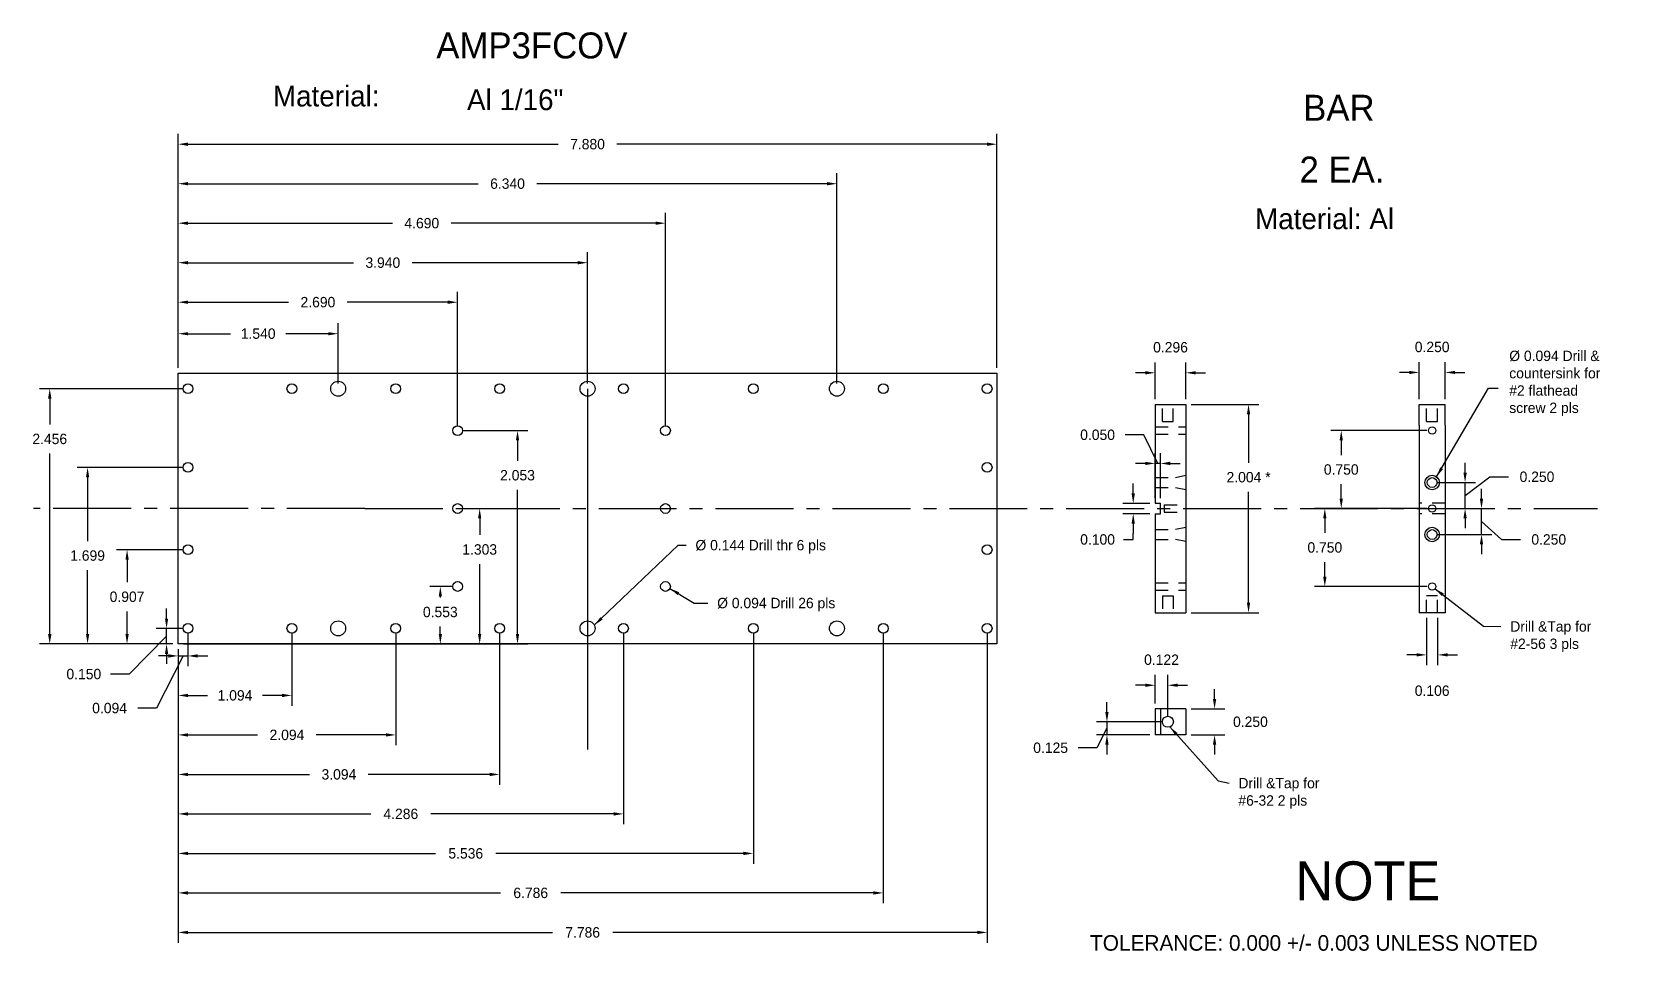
# Model space of a CAD drawing. Extents: x 1.1 to 16.5, y 0.7 to 9.6.
import ezdxf

# ---------------------------------------------------------------- set-up
doc = ezdxf.new("R2010")
doc.units = 0
doc.header["$MEASUREMENT"] = 0
doc.linetypes.add('CENTER2', pattern=[1.125, 0.75, -0.125, 0.125, -0.125])
doc.linetypes.add('HIDDEN2', pattern=[0.1875, 0.125, -0.0625])
doc.layers.get('0').update_dxf_attribs({"linetype": 'CONTINUOUS'})
doc.layers.get('DEFPOINTS').update_dxf_attribs({"linetype": 'CONTINUOUS'})
for name, color, linetype in [('BAR', 7, 'CONTINUOUS'), ('CEN', 5, 'CENTER2'), ('dima', 7, 'CONTINUOUS'), ('HID', 1, 'HIDDEN2')]:
    doc.layers.add(name, color=color, linetype=linetype)
doc.dimstyles.get("Standard").update_dxf_attribs({"dimtxt": 0.18, "dimasz": 0.18, "dimexe": 0.18, "dimexo": 0.0625, "dimgap": 0.09, "dimtad": 0, "dimtih": 1, "dimtoh": 1, "dimdec": 4, "dimzin": 0, "dimdsep": 46, "dimtxsty": 'Standard', "dimcen": 0.09, "dimadec": 0, "dimazin": 0, "dimtfac": 1, "dimtdec": 4, "dimtofl": 0, "dimtmove": 0, "dimatfit": 3, "dimfxl": 0, "dimtolj": 1, "dimtzin": 0, "dimarcsym": 0})

# ---------------------------------------------------------------- blocks, each defined once
blk = doc.blocks.new('*D7')
at = {"layer": 'DEFPOINTS', "color": 0, "linetype": 'Continuous'}
for p in [(14.578, 5.234), (14.895, 5.234), (14.578, 4.984)]:
    blk.add_point(p, dxfattribs=at)
at = {"layer": 'dima', "color": 0, "linetype": 'Continuous', "lineweight": -2}
for p, q in [((14.895, 5.329), (14.895, 5.424)), ((14.895, 5.109), (15.134, 5.289)), ((15.134, 5.289), (15.314, 5.289)), ((14.628, 5.234), (14.995, 5.234)), ((14.895, 4.984), (14.895, 5.234)), ((14.628, 4.984), (14.995, 4.984)), ((14.895, 4.889), (14.895, 4.794))]:
    blk.add_line(p, q, dxfattribs=at)
at = {"layer": 'dima', "color": 0, "linetype": 'Continuous'}
for points in [[(14.879, 5.329), (14.911, 5.329), (14.895, 5.234)], [(14.879, 4.889), (14.911, 4.889), (14.895, 4.984)]]:
    blk.add_solid(points, dxfattribs=at)
at = {"layer": 'dima', "color": 0, "linetype": 'Continuous', "insert": (15.587, 5.289), "char_height": 0.1, "attachment_point": 5}
blk.add_mtext('\\A1;0.250', dxfattribs=at)
blk = doc.blocks.new('*D8')
at = {"layer": 'DEFPOINTS', "color": 0, "linetype": 'Continuous'}
for p in [(14.578, 4.984), (15.053, 4.984), (14.578, 4.734)]:
    blk.add_point(p, dxfattribs=at)
at = {"layer": 'dima', "color": 0, "linetype": 'Continuous', "lineweight": -2}
for p, q in [((15.053, 5.079), (15.053, 5.174)), ((14.628, 4.984), (15.153, 4.984)), ((15.053, 4.734), (15.053, 4.984)), ((15.053, 4.859), (15.247, 4.686)), ((14.628, 4.734), (15.153, 4.734)), ((15.053, 4.639), (15.053, 4.544)), ((15.247, 4.686), (15.427, 4.686))]:
    blk.add_line(p, q, dxfattribs=at)
at = {"layer": 'dima', "color": 0, "linetype": 'Continuous'}
for points in [[(15.037, 5.079), (15.069, 5.079), (15.053, 4.984)], [(15.037, 4.639), (15.069, 4.639), (15.053, 4.734)]]:
    blk.add_solid(points, dxfattribs=at)
at = {"layer": 'dima', "color": 0, "linetype": 'Continuous', "insert": (15.7, 4.686), "char_height": 0.1, "attachment_point": 5}
blk.add_mtext('\\A1;0.250', dxfattribs=at)
blk = doc.blocks.new('*D5')
at = {"layer": 'DEFPOINTS', "color": 0, "linetype": 'Continuous'}
for p in [(13.703, 5.734), (14.578, 5.734), (14.578, 4.984)]:
    blk.add_point(p, dxfattribs=at)
at = {"layer": 'dima', "color": 0, "linetype": 'Continuous', "lineweight": -2}
for p, q in [((14.528, 5.734), (13.603, 5.734)), ((13.703, 5.639), (13.703, 5.499)), ((13.703, 5.079), (13.703, 5.219)), ((14.528, 4.984), (13.603, 4.984))]:
    blk.add_line(p, q, dxfattribs=at)
at = {"layer": 'dima', "color": 0, "linetype": 'Continuous'}
for points in [[(13.687, 5.639), (13.719, 5.639), (13.703, 5.734)], [(13.687, 5.079), (13.719, 5.079), (13.703, 4.984)]]:
    blk.add_solid(points, dxfattribs=at)
at = {"layer": 'dima', "color": 0, "linetype": 'Continuous', "insert": (13.703, 5.359), "char_height": 0.1, "attachment_point": 5}
blk.add_mtext('\\A1;0.750', dxfattribs=at)
blk = doc.blocks.new('*D4')
at = {"layer": 'DEFPOINTS', "color": 0, "linetype": 'Continuous'}
for p in [(13.545, 4.984), (14.578, 4.984), (14.578, 4.234)]:
    blk.add_point(p, dxfattribs=at)
at = {"layer": 'dima', "color": 0, "linetype": 'Continuous', "lineweight": -2}
for p, q in [((14.528, 4.984), (13.445, 4.984)), ((13.545, 4.889), (13.545, 4.749)), ((13.545, 4.329), (13.545, 4.469)), ((14.528, 4.234), (13.445, 4.234))]:
    blk.add_line(p, q, dxfattribs=at)
at = {"layer": 'dima', "color": 0, "linetype": 'Continuous'}
for points in [[(13.529, 4.889), (13.561, 4.889), (13.545, 4.984)], [(13.529, 4.329), (13.561, 4.329), (13.545, 4.234)]]:
    blk.add_solid(points, dxfattribs=at)
at = {"layer": 'dima', "color": 0, "linetype": 'Continuous', "insert": (13.545, 4.609), "char_height": 0.1, "attachment_point": 5}
blk.add_mtext('\\A1;0.750', dxfattribs=at)
blk = doc.blocks.new('*D3')
at = {"layer": 'DEFPOINTS', "color": 0, "linetype": 'Continuous'}
for p in [(14.525, 3.982), (14.631, 3.982), (14.631, 3.576)]:
    blk.add_point(p, dxfattribs=at)
at = {"layer": 'dima', "color": 0, "linetype": 'Continuous', "lineweight": -2}
for p, q in [((14.525, 3.932), (14.525, 3.476)), ((14.631, 3.932), (14.631, 3.476)), ((14.43, 3.576), (14.335, 3.576)), ((14.726, 3.576), (14.821, 3.576))]:
    blk.add_line(p, q, dxfattribs=at)
at = {"layer": 'dima', "color": 0, "linetype": 'Continuous'}
for points in [[(14.43, 3.592), (14.43, 3.561), (14.525, 3.576)], [(14.726, 3.592), (14.726, 3.561), (14.631, 3.576)]]:
    blk.add_solid(points, dxfattribs=at)
at = {"layer": 'dima', "color": 0, "linetype": 'Continuous', "insert": (14.578, 3.231), "char_height": 0.1, "attachment_point": 5}
blk.add_mtext('\\A1;0.106', dxfattribs=at)
blk = doc.blocks.new('*D6')
at = {"layer": 'DEFPOINTS', "color": 0, "linetype": 'Continuous'}
for p in [(14.703, 6.293), (14.453, 5.986), (14.703, 5.986)]:
    blk.add_point(p, dxfattribs=at)
at = {"layer": 'dima', "color": 0, "linetype": 'Continuous', "lineweight": -2}
for p, q in [((14.453, 6.036), (14.453, 6.393)), ((14.703, 6.036), (14.703, 6.393)), ((14.358, 6.293), (14.263, 6.293)), ((14.798, 6.293), (14.893, 6.293))]:
    blk.add_line(p, q, dxfattribs=at)
at = {"layer": 'dima', "color": 0, "linetype": 'Continuous'}
for points in [[(14.358, 6.309), (14.358, 6.278), (14.453, 6.293)], [(14.798, 6.309), (14.798, 6.278), (14.703, 6.293)]]:
    blk.add_solid(points, dxfattribs=at)
at = {"layer": 'dima', "color": 0, "linetype": 'Continuous', "insert": (14.578, 6.538), "char_height": 0.1, "attachment_point": 5}
blk.add_mtext('\\A1;0.250', dxfattribs=at)
blk = doc.blocks.new('*D11')
at = {"layer": 'DEFPOINTS', "color": 0, "linetype": 'Continuous'}
for p in [(11.912, 5.034), (11.701, 4.934), (11.912, 4.934)]:
    blk.add_point(p, dxfattribs=at)
at = {"layer": 'dima', "color": 0, "linetype": 'Continuous', "lineweight": -2}
for p, q in [((11.701, 5.129), (11.701, 5.224)), ((11.862, 5.034), (11.601, 5.034)), ((11.862, 4.934), (11.601, 4.934)), ((11.701, 4.839), (11.701, 4.744)), ((11.606, 4.686), (11.701, 4.686)), ((11.701, 4.686), (11.701, 4.744))]:
    blk.add_line(p, q, dxfattribs=at)
at = {"layer": 'dima', "color": 0, "linetype": 'Continuous'}
for points in [[(11.685, 5.129), (11.717, 5.129), (11.701, 5.034)], [(11.685, 4.839), (11.717, 4.839), (11.701, 4.934)]]:
    blk.add_solid(points, dxfattribs=at)
at = {"layer": 'dima', "color": 0, "linetype": 'Continuous', "insert": (11.358, 4.686), "char_height": 0.1, "attachment_point": 5}
blk.add_mtext('\\A1;0.100', dxfattribs=at)
blk = doc.blocks.new('*D10')
at = {"layer": 'DEFPOINTS', "color": 0, "linetype": 'Continuous'}
for p in [(12.208, 5.986), (12.811, 5.986), (12.208, 3.982)]:
    blk.add_point(p, dxfattribs=at)
at = {"layer": 'dima', "color": 0, "linetype": 'Continuous', "lineweight": -2}
for p, q in [((12.258, 5.986), (12.911, 5.986)), ((12.811, 5.891), (12.811, 5.425)), ((12.811, 4.077), (12.811, 5.145)), ((12.258, 3.982), (12.911, 3.982))]:
    blk.add_line(p, q, dxfattribs=at)
at = {"layer": 'dima', "color": 0, "linetype": 'Continuous'}
for points in [[(12.795, 5.891), (12.826, 5.891), (12.811, 5.986)], [(12.795, 4.077), (12.826, 4.077), (12.811, 3.982)]]:
    blk.add_solid(points, dxfattribs=at)
at = {"layer": 'dima', "color": 0, "linetype": 'Continuous', "insert": (12.811, 5.285), "char_height": 0.1, "attachment_point": 5}
blk.add_mtext('\\A1;2.004 *', dxfattribs=at)
blk = doc.blocks.new('*D9')
at = {"layer": 'DEFPOINTS', "color": 0, "linetype": 'Continuous'}
for p in [(12.208, 6.29), (11.912, 5.986), (12.208, 5.986)]:
    blk.add_point(p, dxfattribs=at)
at = {"layer": 'dima', "color": 0, "linetype": 'Continuous', "lineweight": -2}
for p, q in [((11.912, 6.036), (11.912, 6.39)), ((12.208, 6.036), (12.208, 6.39)), ((11.817, 6.29), (11.722, 6.29)), ((12.303, 6.29), (12.398, 6.29))]:
    blk.add_line(p, q, dxfattribs=at)
at = {"layer": 'dima', "color": 0, "linetype": 'Continuous'}
for points in [[(11.817, 6.306), (11.817, 6.274), (11.912, 6.29)], [(12.303, 6.306), (12.303, 6.274), (12.208, 6.29)]]:
    blk.add_solid(points, dxfattribs=at)
at = {"layer": 'dima', "color": 0, "linetype": 'Continuous', "insert": (12.06, 6.535), "char_height": 0.1, "attachment_point": 5}
blk.add_mtext('\\A1;0.296', dxfattribs=at)
blk = doc.blocks.new('*D14')
at = {"layer": 'DEFPOINTS', "color": 0, "linetype": 'Continuous'}
for p in [(12.034, 3.284), (11.912, 3.057), (12.034, 2.932)]:
    blk.add_point(p, dxfattribs=at)
at = {"layer": 'dima', "color": 0, "linetype": 'Continuous', "lineweight": -2}
for p, q in [((11.817, 3.284), (11.722, 3.284)), ((11.912, 3.107), (11.912, 3.384)), ((12.034, 2.982), (12.034, 3.384)), ((12.129, 3.284), (12.224, 3.284))]:
    blk.add_line(p, q, dxfattribs=at)
at = {"layer": 'dima', "color": 0, "linetype": 'Continuous'}
for points in [[(11.817, 3.3), (11.817, 3.268), (11.912, 3.284)], [(12.129, 3.3), (12.129, 3.268), (12.034, 3.284)]]:
    blk.add_solid(points, dxfattribs=at)
at = {"layer": 'dima', "color": 0, "linetype": 'Continuous', "insert": (11.973, 3.529), "char_height": 0.1, "attachment_point": 5}
blk.add_mtext('\\A1;0.122', dxfattribs=at)
blk = doc.blocks.new('*D15')
at = {"layer": 'DEFPOINTS', "color": 0, "linetype": 'Continuous'}
for p in [(12.034, 2.932), (11.448, 2.807), (11.912, 2.807)]:
    blk.add_point(p, dxfattribs=at)
at = {"layer": 'dima', "color": 0, "linetype": 'Continuous', "lineweight": -2}
for p, q in [((11.448, 3.027), (11.448, 3.122)), ((11.984, 2.932), (11.348, 2.932)), ((11.448, 2.932), (11.448, 2.807)), ((11.862, 2.807), (11.348, 2.807)), ((11.448, 2.87), (11.351, 2.682)), ((11.351, 2.682), (11.171, 2.682)), ((11.448, 2.712), (11.448, 2.617))]:
    blk.add_line(p, q, dxfattribs=at)
at = {"layer": 'dima', "color": 0, "linetype": 'Continuous'}
for points in [[(11.432, 3.027), (11.464, 3.027), (11.448, 2.932)], [(11.432, 2.712), (11.464, 2.712), (11.448, 2.807)]]:
    blk.add_solid(points, dxfattribs=at)
at = {"layer": 'dima', "color": 0, "linetype": 'Continuous', "insert": (10.906, 2.682), "char_height": 0.1, "attachment_point": 5}
blk.add_mtext('\\A1;0.125', dxfattribs=at)
blk = doc.blocks.new('*D12')
at = {"layer": 'DEFPOINTS', "color": 0, "linetype": 'Continuous'}
for p in [(11.912, 5.418), (11.912, 5.034), (11.962, 5.034)]:
    blk.add_point(p, dxfattribs=at)
at = {"layer": 'dima', "color": 0, "linetype": 'Continuous', "lineweight": -2}
for p, q in [((11.803, 5.693), (11.623, 5.693)), ((11.937, 5.418), (11.803, 5.693)), ((11.817, 5.418), (11.722, 5.418)), ((11.912, 5.084), (11.912, 5.518)), ((11.962, 5.418), (11.912, 5.418)), ((11.962, 5.084), (11.962, 5.518)), ((12.057, 5.418), (12.152, 5.418))]:
    blk.add_line(p, q, dxfattribs=at)
at = {"layer": 'dima', "color": 0, "linetype": 'Continuous'}
for points in [[(11.817, 5.434), (11.817, 5.402), (11.912, 5.418)], [(12.057, 5.434), (12.057, 5.402), (11.962, 5.418)]]:
    blk.add_solid(points, dxfattribs=at)
at = {"layer": 'dima', "color": 0, "linetype": 'Continuous', "insert": (11.358, 5.693), "char_height": 0.1, "attachment_point": 5}
blk.add_mtext('\\A1;0.050', dxfattribs=at)
blk = doc.blocks.new('*D16')
at = {"layer": 'DEFPOINTS', "color": 0, "linetype": 'Continuous'}
for p in [(2.603, 3.831), (2.509, 3.681), (2.603, 3.566)]:
    blk.add_point(p, dxfattribs=at)
at = {"layer": 'dima', "color": 0, "linetype": 'Continuous', "lineweight": -2}
for p, q in [((2.603, 3.781), (2.603, 3.466)), ((2.556, 3.566), (2.302, 3.064)), ((2.414, 3.566), (2.319, 3.566)), ((2.509, 3.631), (2.509, 3.466)), ((2.509, 3.566), (2.603, 3.566)), ((2.698, 3.566), (2.793, 3.566)), ((2.302, 3.064), (2.122, 3.064))]:
    blk.add_line(p, q, dxfattribs=at)
at = {"layer": 'dima', "color": 0, "linetype": 'Continuous'}
for points in [[(2.414, 3.582), (2.414, 3.55), (2.509, 3.566)], [(2.698, 3.582), (2.698, 3.55), (2.603, 3.566)]]:
    blk.add_solid(points, dxfattribs=at)
at = {"layer": 'dima', "color": 0, "linetype": 'Continuous', "insert": (1.849, 3.064), "char_height": 0.1, "attachment_point": 5}
blk.add_mtext('\\A1;0.094', dxfattribs=at)
blk = doc.blocks.new('*D17')
at = {"layer": 'DEFPOINTS', "color": 0, "linetype": 'Continuous'}
for p in [(3.603, 3.831), (2.509, 3.681), (3.603, 3.186)]:
    blk.add_point(p, dxfattribs=at)
at = {"layer": 'dima', "color": 0, "linetype": 'Continuous', "lineweight": -2}
for p, q in [((3.603, 3.781), (3.603, 3.086)), ((2.509, 3.631), (2.509, 3.086)), ((2.604, 3.186), (2.791, 3.186)), ((3.508, 3.186), (3.321, 3.186))]:
    blk.add_line(p, q, dxfattribs=at)
at = {"layer": 'dima', "color": 0, "linetype": 'Continuous'}
for points in [[(2.604, 3.202), (2.604, 3.17), (2.509, 3.186)], [(3.508, 3.202), (3.508, 3.17), (3.603, 3.186)]]:
    blk.add_solid(points, dxfattribs=at)
at = {"layer": 'dima', "color": 0, "linetype": 'Continuous', "insert": (3.056, 3.186), "char_height": 0.1, "attachment_point": 5}
blk.add_mtext('\\A1;1.094', dxfattribs=at)
blk = doc.blocks.new('*D18')
at = {"layer": 'DEFPOINTS', "color": 0, "linetype": 'Continuous'}
for p in [(4.603, 3.831), (2.509, 3.681), (4.603, 2.806)]:
    blk.add_point(p, dxfattribs=at)
at = {"layer": 'dima', "color": 0, "linetype": 'Continuous', "lineweight": -2}
for p, q in [((4.603, 3.781), (4.603, 2.706)), ((2.509, 3.631), (2.509, 2.706)), ((2.604, 2.806), (3.274, 2.806)), ((4.508, 2.806), (3.838, 2.806))]:
    blk.add_line(p, q, dxfattribs=at)
at = {"layer": 'dima', "color": 0, "linetype": 'Continuous'}
for points in [[(2.604, 2.822), (2.604, 2.79), (2.509, 2.806)], [(4.508, 2.822), (4.508, 2.79), (4.603, 2.806)]]:
    blk.add_solid(points, dxfattribs=at)
at = {"layer": 'dima', "color": 0, "linetype": 'Continuous', "insert": (3.556, 2.806), "char_height": 0.1, "attachment_point": 5}
blk.add_mtext('\\A1;2.094', dxfattribs=at)
blk = doc.blocks.new('*D19')
at = {"layer": 'DEFPOINTS', "color": 0, "linetype": 'Continuous'}
for p in [(5.603, 3.831), (2.509, 3.681), (5.603, 2.426)]:
    blk.add_point(p, dxfattribs=at)
at = {"layer": 'dima', "color": 0, "linetype": 'Continuous', "lineweight": -2}
for p, q in [((5.603, 3.781), (5.603, 2.326)), ((2.509, 3.631), (2.509, 2.326)), ((2.604, 2.426), (3.774, 2.426)), ((5.508, 2.426), (4.338, 2.426))]:
    blk.add_line(p, q, dxfattribs=at)
at = {"layer": 'dima', "color": 0, "linetype": 'Continuous'}
for points in [[(2.604, 2.442), (2.604, 2.41), (2.509, 2.426)], [(5.508, 2.442), (5.508, 2.41), (5.603, 2.426)]]:
    blk.add_solid(points, dxfattribs=at)
at = {"layer": 'dima', "color": 0, "linetype": 'Continuous', "insert": (4.056, 2.426), "char_height": 0.1, "attachment_point": 5}
blk.add_mtext('\\A1;3.094', dxfattribs=at)
blk = doc.blocks.new('*D20')
at = {"layer": 'DEFPOINTS', "color": 0, "linetype": 'Continuous'}
for p in [(6.795, 3.831), (2.509, 3.681), (6.795, 2.046)]:
    blk.add_point(p, dxfattribs=at)
at = {"layer": 'dima', "color": 0, "linetype": 'Continuous', "lineweight": -2}
for p, q in [((6.795, 3.781), (6.795, 1.946)), ((2.509, 3.631), (2.509, 1.946)), ((2.604, 2.046), (4.362, 2.046)), ((6.7, 2.046), (4.942, 2.046))]:
    blk.add_line(p, q, dxfattribs=at)
at = {"layer": 'dima', "color": 0, "linetype": 'Continuous'}
for points in [[(2.604, 2.062), (2.604, 2.03), (2.509, 2.046)], [(6.7, 2.062), (6.7, 2.03), (6.795, 2.046)]]:
    blk.add_solid(points, dxfattribs=at)
at = {"layer": 'dima', "color": 0, "linetype": 'Continuous', "insert": (4.652, 2.046), "char_height": 0.1, "attachment_point": 5}
blk.add_mtext('\\A1;4.286', dxfattribs=at)
blk = doc.blocks.new('*D21')
at = {"layer": 'DEFPOINTS', "color": 0, "linetype": 'Continuous'}
for p in [(8.045, 3.831), (2.509, 3.681), (8.045, 1.666)]:
    blk.add_point(p, dxfattribs=at)
at = {"layer": 'dima', "color": 0, "linetype": 'Continuous', "lineweight": -2}
for p, q in [((8.045, 3.781), (8.045, 1.566)), ((2.509, 3.631), (2.509, 1.566)), ((2.604, 1.666), (4.987, 1.666)), ((7.95, 1.666), (5.567, 1.666))]:
    blk.add_line(p, q, dxfattribs=at)
at = {"layer": 'dima', "color": 0, "linetype": 'Continuous'}
for points in [[(2.604, 1.682), (2.604, 1.65), (2.509, 1.666)], [(7.95, 1.682), (7.95, 1.65), (8.045, 1.666)]]:
    blk.add_solid(points, dxfattribs=at)
at = {"layer": 'dima', "color": 0, "linetype": 'Continuous', "insert": (5.277, 1.666), "char_height": 0.1, "attachment_point": 5}
blk.add_mtext('\\A1;5.536', dxfattribs=at)
blk = doc.blocks.new('*D22')
at = {"layer": 'DEFPOINTS', "color": 0, "linetype": 'Continuous'}
for p in [(9.295, 3.831), (2.509, 3.681), (9.295, 1.286)]:
    blk.add_point(p, dxfattribs=at)
at = {"layer": 'dima', "color": 0, "linetype": 'Continuous', "lineweight": -2}
for p, q in [((9.295, 3.781), (9.295, 1.186)), ((2.509, 3.631), (2.509, 1.186)), ((2.604, 1.286), (5.612, 1.286)), ((9.2, 1.286), (6.192, 1.286))]:
    blk.add_line(p, q, dxfattribs=at)
at = {"layer": 'dima', "color": 0, "linetype": 'Continuous'}
for points in [[(2.604, 1.302), (2.604, 1.27), (2.509, 1.286)], [(9.2, 1.302), (9.2, 1.27), (9.295, 1.286)]]:
    blk.add_solid(points, dxfattribs=at)
at = {"layer": 'dima', "color": 0, "linetype": 'Continuous', "insert": (5.902, 1.286), "char_height": 0.1, "attachment_point": 5}
blk.add_mtext('\\A1;6.786', dxfattribs=at)
blk = doc.blocks.new('*D23')
at = {"layer": 'DEFPOINTS', "color": 0, "linetype": 'Continuous'}
for p in [(10.295, 3.831), (2.509, 3.681), (10.295, 0.906)]:
    blk.add_point(p, dxfattribs=at)
at = {"layer": 'dima', "color": 0, "linetype": 'Continuous', "lineweight": -2}
for p, q in [((10.295, 3.781), (10.295, 0.806)), ((2.509, 3.631), (2.509, 0.806)), ((2.604, 0.906), (6.112, 0.906)), ((10.2, 0.906), (6.692, 0.906))]:
    blk.add_line(p, q, dxfattribs=at)
at = {"layer": 'dima', "color": 0, "linetype": 'Continuous'}
for points in [[(2.604, 0.922), (2.604, 0.89), (2.509, 0.906)], [(10.2, 0.922), (10.2, 0.89), (10.295, 0.906)]]:
    blk.add_solid(points, dxfattribs=at)
at = {"layer": 'dima', "color": 0, "linetype": 'Continuous', "insert": (6.402, 0.906), "char_height": 0.1, "attachment_point": 5}
blk.add_mtext('\\A1;7.786', dxfattribs=at)
blk = doc.blocks.new('*D24')
at = {"layer": 'DEFPOINTS', "color": 0, "linetype": 'Continuous'}
for p in [(2.397, 3.831), (2.603, 3.831), (2.509, 3.681)]:
    blk.add_point(p, dxfattribs=at)
at = {"layer": 'dima', "color": 0, "linetype": 'Continuous', "lineweight": -2}
for p, q in [((2.397, 3.926), (2.397, 4.021)), ((2.397, 3.756), (2.037, 3.391)), ((2.553, 3.831), (2.297, 3.831)), ((2.397, 3.681), (2.397, 3.831)), ((2.459, 3.681), (2.297, 3.681)), ((2.397, 3.586), (2.397, 3.491)), ((2.037, 3.391), (1.857, 3.391))]:
    blk.add_line(p, q, dxfattribs=at)
at = {"layer": 'dima', "color": 0, "linetype": 'Continuous'}
for points in [[(2.382, 3.926), (2.413, 3.926), (2.397, 3.831)], [(2.382, 3.586), (2.413, 3.586), (2.397, 3.681)]]:
    blk.add_solid(points, dxfattribs=at)
at = {"layer": 'dima', "color": 0, "linetype": 'Continuous', "insert": (1.601, 3.391), "char_height": 0.1, "attachment_point": 5}
blk.add_mtext('\\A1;0.150', dxfattribs=at)
blk = doc.blocks.new('*D25')
at = {"layer": 'DEFPOINTS', "color": 0, "linetype": 'Continuous'}
for p in [(2.017, 4.588), (2.603, 4.588), (2.509, 3.681)]:
    blk.add_point(p, dxfattribs=at)
at = {"layer": 'dima', "color": 0, "linetype": 'Continuous', "lineweight": -2}
for p, q in [((2.553, 4.588), (1.917, 4.588)), ((2.017, 4.493), (2.017, 4.275)), ((2.017, 3.776), (2.017, 3.995)), ((2.459, 3.681), (1.917, 3.681))]:
    blk.add_line(p, q, dxfattribs=at)
at = {"layer": 'dima', "color": 0, "linetype": 'Continuous'}
for points in [[(2.002, 4.493), (2.033, 4.493), (2.017, 4.588)], [(2.002, 3.776), (2.033, 3.776), (2.017, 3.681)]]:
    blk.add_solid(points, dxfattribs=at)
at = {"layer": 'dima', "color": 0, "linetype": 'Continuous', "insert": (2.017, 4.135), "char_height": 0.1, "attachment_point": 5}
blk.add_mtext('\\A1;0.907', dxfattribs=at)
blk = doc.blocks.new('*D26')
at = {"layer": 'DEFPOINTS', "color": 0, "linetype": 'Continuous'}
for p in [(1.637, 5.38), (2.603, 5.38), (2.509, 3.681)]:
    blk.add_point(p, dxfattribs=at)
at = {"layer": 'dima', "color": 0, "linetype": 'Continuous', "lineweight": -2}
for p, q in [((2.553, 5.38), (1.537, 5.38)), ((1.637, 5.285), (1.637, 4.671)), ((1.637, 3.776), (1.637, 4.391)), ((2.459, 3.681), (1.537, 3.681))]:
    blk.add_line(p, q, dxfattribs=at)
at = {"layer": 'dima', "color": 0, "linetype": 'Continuous'}
for points in [[(1.622, 5.285), (1.653, 5.285), (1.637, 5.38)], [(1.622, 3.776), (1.653, 3.776), (1.637, 3.681)]]:
    blk.add_solid(points, dxfattribs=at)
at = {"layer": 'dima', "color": 0, "linetype": 'Continuous', "insert": (1.637, 4.531), "char_height": 0.1, "attachment_point": 5}
blk.add_mtext('\\A1;1.699', dxfattribs=at)
blk = doc.blocks.new('*D27')
at = {"layer": 'DEFPOINTS', "color": 0, "linetype": 'Continuous'}
for p in [(1.273, 6.137), (2.603, 6.137), (2.509, 3.681)]:
    blk.add_point(p, dxfattribs=at)
at = {"layer": 'dima', "color": 0, "linetype": 'Continuous', "lineweight": -2}
for p, q in [((2.553, 6.137), (1.173, 6.137)), ((1.273, 6.042), (1.273, 5.793)), ((1.273, 3.776), (1.273, 5.513)), ((2.459, 3.681), (1.173, 3.681))]:
    blk.add_line(p, q, dxfattribs=at)
at = {"layer": 'dima', "color": 0, "linetype": 'Continuous'}
for points in [[(1.257, 6.042), (1.289, 6.042), (1.273, 6.137)], [(1.257, 3.776), (1.289, 3.776), (1.273, 3.681)]]:
    blk.add_solid(points, dxfattribs=at)
at = {"layer": 'dima', "color": 0, "linetype": 'Continuous', "insert": (1.273, 5.653), "char_height": 0.1, "attachment_point": 5}
blk.add_mtext('\\A1;2.456', dxfattribs=at)
blk = doc.blocks.new('*D28')
at = {"layer": 'DEFPOINTS', "color": 0, "linetype": 'Continuous'}
for p in [(4.049, 6.666), (2.509, 6.287), (4.049, 6.137)]:
    blk.add_point(p, dxfattribs=at)
at = {"layer": 'dima', "color": 0, "linetype": 'Continuous', "lineweight": -2}
for p, q in [((2.509, 6.337), (2.509, 6.766)), ((2.604, 6.666), (3.014, 6.666)), ((3.954, 6.666), (3.544, 6.666)), ((4.049, 6.187), (4.049, 6.766))]:
    blk.add_line(p, q, dxfattribs=at)
at = {"layer": 'dima', "color": 0, "linetype": 'Continuous'}
for points in [[(2.604, 6.681), (2.604, 6.65), (2.509, 6.666)], [(3.954, 6.681), (3.954, 6.65), (4.049, 6.666)]]:
    blk.add_solid(points, dxfattribs=at)
at = {"layer": 'dima', "color": 0, "linetype": 'Continuous', "insert": (3.279, 6.666), "char_height": 0.1, "attachment_point": 5}
blk.add_mtext('\\A1;1.540', dxfattribs=at)
blk = doc.blocks.new('*D29')
at = {"layer": 'DEFPOINTS', "color": 0, "linetype": 'Continuous'}
for p in [(5.199, 6.969), (2.509, 6.287), (5.199, 5.734)]:
    blk.add_point(p, dxfattribs=at)
at = {"layer": 'dima', "color": 0, "linetype": 'Continuous', "lineweight": -2}
for p, q in [((2.509, 6.337), (2.509, 7.069)), ((2.604, 6.969), (3.572, 6.969)), ((5.104, 6.969), (4.136, 6.969)), ((5.199, 5.784), (5.199, 7.069))]:
    blk.add_line(p, q, dxfattribs=at)
at = {"layer": 'dima', "color": 0, "linetype": 'Continuous'}
for points in [[(2.604, 6.985), (2.604, 6.953), (2.509, 6.969)], [(5.104, 6.985), (5.104, 6.953), (5.199, 6.969)]]:
    blk.add_solid(points, dxfattribs=at)
at = {"layer": 'dima', "color": 0, "linetype": 'Continuous', "insert": (3.854, 6.969), "char_height": 0.1, "attachment_point": 5}
blk.add_mtext('\\A1;2.690', dxfattribs=at)
blk = doc.blocks.new('*D30')
at = {"layer": 'DEFPOINTS', "color": 0, "linetype": 'Continuous'}
for p in [(6.449, 7.349), (2.509, 6.287), (6.449, 6.137)]:
    blk.add_point(p, dxfattribs=at)
at = {"layer": 'dima', "color": 0, "linetype": 'Continuous', "lineweight": -2}
for p, q in [((2.509, 6.337), (2.509, 7.449)), ((6.449, 6.187), (6.449, 7.449)), ((2.604, 7.349), (4.197, 7.349)), ((6.354, 7.349), (4.761, 7.349))]:
    blk.add_line(p, q, dxfattribs=at)
at = {"layer": 'dima', "color": 0, "linetype": 'Continuous'}
for points in [[(2.604, 7.365), (2.604, 7.333), (2.509, 7.349)], [(6.354, 7.365), (6.354, 7.333), (6.449, 7.349)]]:
    blk.add_solid(points, dxfattribs=at)
at = {"layer": 'dima', "color": 0, "linetype": 'Continuous', "insert": (4.479, 7.349), "char_height": 0.1, "attachment_point": 5}
blk.add_mtext('\\A1;3.940', dxfattribs=at)
blk = doc.blocks.new('*D31')
at = {"layer": 'DEFPOINTS', "color": 0, "linetype": 'Continuous'}
for p in [(7.199, 7.729), (2.509, 6.287), (7.199, 5.734)]:
    blk.add_point(p, dxfattribs=at)
at = {"layer": 'dima', "color": 0, "linetype": 'Continuous', "lineweight": -2}
for p, q in [((2.509, 6.337), (2.509, 7.829)), ((2.604, 7.729), (4.572, 7.729)), ((7.104, 7.729), (5.136, 7.729)), ((7.199, 5.784), (7.199, 7.829))]:
    blk.add_line(p, q, dxfattribs=at)
at = {"layer": 'dima', "color": 0, "linetype": 'Continuous'}
for points in [[(2.604, 7.745), (2.604, 7.713), (2.509, 7.729)], [(7.104, 7.745), (7.104, 7.713), (7.199, 7.729)]]:
    blk.add_solid(points, dxfattribs=at)
at = {"layer": 'dima', "color": 0, "linetype": 'Continuous', "insert": (4.854, 7.729), "char_height": 0.1, "attachment_point": 5}
blk.add_mtext('\\A1;4.690', dxfattribs=at)
blk = doc.blocks.new('*D32')
at = {"layer": 'DEFPOINTS', "color": 0, "linetype": 'Continuous'}
for p in [(8.849, 8.109), (2.509, 6.287), (8.849, 6.137)]:
    blk.add_point(p, dxfattribs=at)
at = {"layer": 'dima', "color": 0, "linetype": 'Continuous', "lineweight": -2}
for p, q in [((2.509, 6.337), (2.509, 8.209)), ((8.849, 6.187), (8.849, 8.209)), ((2.604, 8.109), (5.397, 8.109)), ((8.754, 8.109), (5.961, 8.109))]:
    blk.add_line(p, q, dxfattribs=at)
at = {"layer": 'dima', "color": 0, "linetype": 'Continuous'}
for points in [[(2.604, 8.125), (2.604, 8.093), (2.509, 8.109)], [(8.754, 8.125), (8.754, 8.093), (8.849, 8.109)]]:
    blk.add_solid(points, dxfattribs=at)
at = {"layer": 'dima', "color": 0, "linetype": 'Continuous', "insert": (5.679, 8.109), "char_height": 0.1, "attachment_point": 5}
blk.add_mtext('\\A1;6.340', dxfattribs=at)
blk = doc.blocks.new('*D33')
at = {"layer": 'DEFPOINTS', "color": 0, "linetype": 'Continuous'}
for p in [(10.389, 8.489), (2.509, 6.287), (10.389, 6.287)]:
    blk.add_point(p, dxfattribs=at)
at = {"layer": 'dima', "color": 0, "linetype": 'Continuous', "lineweight": -2}
for p, q in [((2.509, 6.337), (2.509, 8.589)), ((2.604, 8.489), (6.167, 8.489)), ((10.294, 8.489), (6.731, 8.489)), ((10.389, 6.337), (10.389, 8.589))]:
    blk.add_line(p, q, dxfattribs=at)
at = {"layer": 'dima', "color": 0, "linetype": 'Continuous'}
for points in [[(2.604, 8.505), (2.604, 8.473), (2.509, 8.489)], [(10.294, 8.505), (10.294, 8.473), (10.389, 8.489)]]:
    blk.add_solid(points, dxfattribs=at)
at = {"layer": 'dima', "color": 0, "linetype": 'Continuous', "insert": (6.449, 8.489), "char_height": 0.1, "attachment_point": 5}
blk.add_mtext('\\A1;7.880', dxfattribs=at)
blk = doc.blocks.new('*D34')
at = {"layer": 'DEFPOINTS', "color": 0, "linetype": 'Continuous'}
for p in [(5.032, 4.234), (5.199, 4.234), (2.509, 3.681)]:
    blk.add_point(p, dxfattribs=at)
at = {"layer": 'dima', "color": 0, "linetype": 'Continuous', "lineweight": -2}
for p, q in [((5.149, 4.234), (4.932, 4.234)), ((5.032, 4.139), (5.032, 4.128)), ((5.032, 3.776), (5.032, 3.848)), ((2.559, 3.681), (5.132, 3.681))]:
    blk.add_line(p, q, dxfattribs=at)
at = {"layer": 'dima', "color": 0, "linetype": 'Continuous'}
for points in [[(5.017, 4.139), (5.048, 4.139), (5.032, 4.234)], [(5.017, 3.776), (5.048, 3.776), (5.032, 3.681)]]:
    blk.add_solid(points, dxfattribs=at)
at = {"layer": 'dima', "color": 0, "linetype": 'Continuous', "insert": (5.032, 3.988), "char_height": 0.1, "attachment_point": 5}
blk.add_mtext('\\A1;0.553', dxfattribs=at)
blk = doc.blocks.new('*D35')
at = {"layer": 'DEFPOINTS', "color": 0, "linetype": 'Continuous'}
for p in [(5.199, 4.984), (5.411, 4.984), (2.509, 3.681)]:
    blk.add_point(p, dxfattribs=at)
at = {"layer": 'dima', "color": 0, "linetype": 'Continuous', "lineweight": -2}
for p, q in [((5.249, 4.984), (5.511, 4.984)), ((5.411, 4.889), (5.411, 4.73)), ((5.411, 3.776), (5.411, 4.45)), ((2.559, 3.681), (5.511, 3.681))]:
    blk.add_line(p, q, dxfattribs=at)
at = {"layer": 'dima', "color": 0, "linetype": 'Continuous'}
for points in [[(5.395, 4.889), (5.426, 4.889), (5.411, 4.984)], [(5.395, 3.776), (5.426, 3.776), (5.411, 3.681)]]:
    blk.add_solid(points, dxfattribs=at)
at = {"layer": 'dima', "color": 0, "linetype": 'Continuous', "insert": (5.411, 4.59), "char_height": 0.1, "attachment_point": 5}
blk.add_mtext('\\A1;1.303', dxfattribs=at)
blk = doc.blocks.new('*D36')
at = {"layer": 'DEFPOINTS', "color": 0, "linetype": 'Continuous'}
for p in [(5.199, 5.734), (5.775, 5.734), (2.509, 3.681)]:
    blk.add_point(p, dxfattribs=at)
at = {"layer": 'dima', "color": 0, "linetype": 'Continuous', "lineweight": -2}
for p, q in [((5.249, 5.734), (5.875, 5.734)), ((5.775, 5.639), (5.775, 5.444)), ((5.775, 3.776), (5.775, 5.164)), ((2.559, 3.681), (5.875, 3.681))]:
    blk.add_line(p, q, dxfattribs=at)
at = {"layer": 'dima', "color": 0, "linetype": 'Continuous'}
for points in [[(5.759, 5.639), (5.791, 5.639), (5.775, 5.734)], [(5.759, 3.776), (5.791, 3.776), (5.775, 3.681)]]:
    blk.add_solid(points, dxfattribs=at)
at = {"layer": 'dima', "color": 0, "linetype": 'Continuous', "insert": (5.775, 5.304), "char_height": 0.1, "attachment_point": 5}
blk.add_mtext('\\A1;2.053', dxfattribs=at)
blk = doc.blocks.new('*D37')
at = {"layer": 'DEFPOINTS', "color": 0, "linetype": 'Continuous'}
for p in [(12.208, 3.057), (12.208, 2.807), (12.484, 2.807)]:
    blk.add_point(p, dxfattribs=at)
at = {"layer": 'dima', "color": 0, "linetype": 'Continuous', "lineweight": -2}
for p, q in [((12.484, 3.152), (12.484, 3.247)), ((12.258, 3.057), (12.584, 3.057)), ((12.258, 2.807), (12.584, 2.807)), ((12.484, 2.712), (12.484, 2.617))]:
    blk.add_line(p, q, dxfattribs=at)
at = {"layer": 'dima', "color": 0, "linetype": 'Continuous'}
for points in [[(12.468, 3.152), (12.5, 3.152), (12.484, 3.057)], [(12.468, 2.712), (12.5, 2.712), (12.484, 2.807)]]:
    blk.add_solid(points, dxfattribs=at)
at = {"layer": 'dima', "color": 0, "linetype": 'Continuous', "insert": (12.829, 2.932), "char_height": 0.1, "attachment_point": 5}
blk.add_mtext('\\A1;0.250', dxfattribs=at)

msp = doc.modelspace()

# ---------------------------------------------------------------- linework, layer by layer
at = {"color": 7, "linetype": 'Continuous'}
for p, q in [((2.509, 6.2872), (10.389, 6.2872)), ((2.509, 3.6812), (2.509, 6.2872)), ((10.389, 6.2872), (10.389, 3.6812)), ((10.389, 3.6812), (2.509, 3.6812))]:
    msp.add_line(p, q, dxfattribs=at)
for centre, radius in [((2.603, 6.1372), 0.047), ((3.603, 6.1372), 0.047), ((4.049, 6.1372), 0.072), ((4.603, 6.1372), 0.047), ((5.603, 6.1372), 0.047), ((6.449, 6.1372), 0.072), ((6.795, 6.1372), 0.047), ((8.045, 6.1372), 0.047), ((8.849, 6.1372), 0.072), ((9.295, 6.1372), 0.047), ((10.295, 6.1372), 0.047), ((2.603, 5.3802), 0.047), ((10.295, 5.3802), 0.047), ((2.603, 4.5882), 0.047), ((10.295, 4.5882), 0.047), ((2.603, 3.8312), 0.047), ((3.603, 3.8312), 0.047), ((4.049, 3.8312), 0.072), ((4.603, 3.8312), 0.047), ((5.603, 3.8312), 0.047), ((6.449, 3.8312), 0.072), ((6.795, 3.8312), 0.047), ((8.045, 3.8312), 0.047), ((8.849, 3.8312), 0.072), ((9.295, 3.8312), 0.047), ((10.295, 3.8312), 0.047)]:
    msp.add_circle(centre, radius)
at = {"linetype": 'Continuous'}
for centre in [(5.199, 5.7342), (7.199, 5.7342), (5.199, 4.9842), (7.199, 4.9842), (5.199, 4.2342), (7.199, 4.2342)]:
    msp.add_circle(centre, 0.047, dxfattribs=at)
at = {"layer": 'BAR'}
for p, q in [((11.9119, 5.9862), (12.2079, 5.9862)), ((11.9119, 5.9862), (11.9119, 5.0342)), ((12.2079, 5.9862), (12.2079, 3.9822)), ((14.453, 5.7872), (14.453, 5.9862)), ((14.453, 5.9862), (14.703, 5.9862)), ((14.703, 5.7872), (14.703, 5.9862)), ((11.9119, 5.0342), (11.9619, 5.0342)), ((11.9619, 4.9342), (11.9619, 5.0342)), ((11.9119, 4.9342), (11.9619, 4.9342)), ((11.9119, 4.9342), (11.9119, 3.9822)), ((14.453, 4.1812), (14.453, 3.9822)), ((14.703, 4.1812), (14.703, 3.9822)), ((11.9119, 3.9822), (12.2079, 3.9822)), ((14.703, 3.9822), (14.453, 3.9822))]:
    msp.add_line(p, q, dxfattribs=at)
at = {"layer": 'BAR', "linetype": 'HIDDEN2'}
for p, q in [((11.9826, 5.8207), (11.9826, 5.9862)), ((12.0859, 5.8207), (12.0859, 5.9862)), ((14.525, 5.8207), (14.525, 5.9862)), ((14.631, 5.8207), (14.631, 5.9862)), ((11.9119, 5.7692), (12.2079, 5.7692)), ((11.9826, 5.8207), (12.0859, 5.8207)), ((14.525, 5.8207), (14.631, 5.8207)), ((11.9119, 5.6992), (12.2079, 5.6992)), ((11.9119, 5.2812), (12.1087, 5.2812)), ((12.2079, 5.3012), (12.1087, 5.2804)), ((11.9119, 5.1872), (12.1087, 5.1872)), ((12.1087, 5.1872), (12.2079, 5.1657)), ((11.9974, 5.0192), (12.2079, 5.0192)), ((11.9974, 4.9492), (12.2079, 4.9492)), ((14.703, 5.0342), (14.453, 5.0342)), ((12.2079, 4.803), (12.1087, 4.7812)), ((14.703, 4.9342), (14.453, 4.9342)), ((11.9119, 4.7812), (12.1087, 4.7812)), ((11.9119, 4.6872), (12.1087, 4.6872)), ((12.2079, 4.6654), (12.1087, 4.6872)), ((11.9119, 4.2692), (12.2079, 4.2692)), ((11.9119, 4.1992), (12.2079, 4.1992)), ((11.9826, 4.1438), (11.9826, 3.9822)), ((12.0859, 4.1438), (12.0859, 3.9822)), ((14.525, 3.9822), (14.525, 4.1438)), ((14.631, 3.9822), (14.631, 4.1438))]:
    msp.add_line(p, q, dxfattribs=at)
at = {"layer": 'BAR', "color": 7, "linetype": 'Continuous'}
for p, q in [((14.453, 5.7872), (14.453, 4.1812)), ((14.703, 5.7872), (14.703, 4.1812))]:
    msp.add_line(p, q, dxfattribs=at)
at = {"layer": 'BAR', "linetype": 'Continuous'}
for p, q in [((11.9974, 5.0192), (11.9974, 4.9492)), ((11.9826, 4.1438), (12.0859, 4.1438)), ((14.631, 4.1438), (14.525, 4.1438)), ((11.9119, 3.0574), (11.9119, 2.8074)), ((12.2079, 3.0574), (11.9119, 3.0574)), ((12.2079, 3.0574), (12.2079, 2.8074)), ((12.2079, 2.8074), (11.9119, 2.8074))]:
    msp.add_line(p, q, dxfattribs=at)
at = {"layer": 'BAR'}
for centre, radius in [((14.578, 5.7342), 0.035), ((14.578, 5.2342), 0.07), ((14.578, 4.9842), 0.035), ((14.578, 4.7342), 0.07), ((14.578, 4.2342), 0.035)]:
    msp.add_circle(centre, radius, dxfattribs=at)
at = {"layer": 'BAR', "color": 7, "linetype": 'Continuous'}
for centre in [(14.578, 5.2342), (14.578, 4.7342)]:
    msp.add_circle(centre, 0.047, dxfattribs=at)
at = {"layer": 'BAR', "linetype": 'Continuous'}
msp.add_circle((12.0343, 2.9324), 0.053, dxfattribs=at)
at = {"layer": 'CEN', "linetype": 'Continuous'}
msp.add_line((6.449, 6.1372), (6.449, 2.667), dxfattribs=at)
at = {"layer": 'CEN'}
for q in [(1.1175, 4.9842), (16.1695, 4.9842)]:
    msp.add_line((4.3064, 4.9842), q, dxfattribs=at)
at = {"layer": 'DEFPOINTS', "color": 0, "linetype": 'ByBlock'}
for p in [(10.389, 6.2872), (13.478, 6.2583), (7.199, 5.7342)]:
    msp.add_point(p, dxfattribs=at)
at = {"layer": 'HID', "linetype": 'Continuous'}
msp.add_line((11.9619, 3.0574), (11.9619, 2.8074), dxfattribs=at)

# ---------------------------------------------------------------- texts
at = {"linetype": 'Continuous'}
msp.add_text('BAR', height=0.25, dxfattribs=at).set_placement((13.3368, 8.7144))
at = {"layer": 'BAR', "linetype": 'Continuous'}
for s, p in [('AMP3FCOV', (4.9934, 9.3141)), ('2 EA.', (13.3014, 8.1202))]:
    msp.add_text(s, height=0.25, dxfattribs=at).set_placement(p)
at = {"layer": 'dima', "linetype": 'Continuous'}
for s, height, p in [('Material:', 0.2, (3.4213, 8.8523)), ('Al 1/16"', 0.2, (5.2891, 8.817)), ('Material: Al', 0.2, (12.8738, 7.6717)), ('NOTE', 0.375, (13.2628, 1.2146)), ('TOLERANCE: 0.000 +/- 0.003 UNLESS NOTED', 0.15, (11.285, 0.7301))]:
    msp.add_text(s, height=height, dxfattribs=at).set_placement(p)
at = {"layer": 'dima', "linetype": 'Continuous', "char_height": 0.1}
for s, insert, attachment_point in [('%%c 0.094 Drill &\\Pcountersink for\\P#2 flathead \\Pscrew 2 pls ', (15.3201, 6.1878), 4), ('%%c 0.144 Drill thr 6 pls', (7.4877, 4.6816), 1), ('%%c 0.094 Drill 26 pls', (7.6966, 4.125), 1), ('Drill &Tap for\\P#2-56 3 pls', (15.3297, 3.8996), 1), ('Drill &Tap for\\P#6-32 2 pls', (12.7132, 2.3923), 1)]:
    msp.add_mtext(s, dxfattribs=dict(at, insert=insert, attachment_point=attachment_point))

# ---------------------------------------------------------------- dimensions: what is measured, and where the dimension line sits
at = {"layer": 'dima', "linetype": 'Continuous'}
for base, p1, p2, picture, middle in [((10.389, 8.4891), (2.509, 6.2872), (10.389, 6.2872), '*D33', (6.449, 8.4891)), ((8.849, 8.1091), (2.509, 6.2872), (8.849, 6.1372), '*D32', (5.679, 8.1091)), ((7.199, 7.7291), (2.509, 6.2872), (7.199, 5.7342), '*D31', (4.854, 7.7291)), ((6.449, 7.3491), (2.509, 6.2872), (6.449, 6.1372), '*D30', (4.479, 7.3491)), ((5.199, 6.9691), (2.509, 6.2872), (5.199, 5.7342), '*D29', (3.854, 6.9691)), ((4.049, 6.6656), (2.509, 6.2872), (4.049, 6.1372), '*D28', (3.279, 6.6656)), ((12.2079, 6.2899), (11.9119, 5.9862), (12.2079, 5.9862), '*D9', (12.0599, 6.5349)), ((14.703, 6.2935), (14.453, 5.9862), (14.703, 5.9862), '*D6', (14.578, 6.5385)), ((14.631, 3.5765), (14.525, 3.9822), (14.631, 3.9822), '*D3', (14.578, 3.2315)), ((3.603, 3.1859), (2.509, 3.6812), (3.603, 3.8312), '*D17', (3.056, 3.1859)), ((4.603, 2.8059), (2.509, 3.6812), (4.603, 3.8312), '*D18', (3.556, 2.8059)), ((5.603, 2.4259), (2.509, 3.6812), (5.603, 3.8312), '*D19', (4.056, 2.4259)), ((6.795, 2.0459), (2.509, 3.6812), (6.795, 3.8312), '*D20', (4.652, 2.0459)), ((8.045, 1.6659), (2.509, 3.6812), (8.045, 3.8312), '*D21', (5.277, 1.6659)), ((9.295, 1.2859), (2.509, 3.6812), (9.295, 3.8312), '*D22', (5.902, 1.2859)), ((10.295, 0.9059), (2.509, 3.6812), (10.295, 3.8312), '*D23', (6.402, 0.9059)), ((12.0343, 3.284), (11.9119, 3.0574), (12.0343, 2.9324), '*D14', (11.9731, 3.529))]:
    dim = msp.add_linear_dim(base=base, p1=p1, p2=p2, dimstyle='Standard', override={"dimtxt": 0.1, "dimasz": 0.095, "dimexe": 0.1, "dimexo": 0.05, "dimdec": 3, "dimtdec": 3, "dimtmove": 2}, dxfattribs=at)
    dim.commit()
    dim.dimension.update_dxf_attribs({"geometry": picture, "text_midpoint": middle})
for base, p1, p2, override, picture, middle in [((1.2732, 6.1372), (2.509, 3.6812), (2.603, 6.1372), {"dimtxt": 0.1, "dimasz": 0.095, "dimexe": 0.1, "dimexo": 0.05, "dimdec": 3, "dimtdec": 3}, '*D27', (1.2732, 5.6531)), ((5.7747, 5.7342), (2.509, 3.6812), (5.199, 5.7342), {"dimtxt": 0.1, "dimasz": 0.095, "dimexe": 0.1, "dimexo": 0.05, "dimdec": 3, "dimtdec": 3}, '*D36', (5.7747, 5.3038)), ((14.8952, 5.2342), (14.578, 4.9842), (14.578, 5.2342), {"dimtxt": 0.1, "dimasz": 0.095, "dimexe": 0.1, "dimexo": 0.05, "dimdec": 3, "dimtdec": 3, "dimtmove": 1}, '*D7', (15.4037, 5.2886)), ((11.701, 4.9342), (11.9119, 5.0342), (11.9119, 4.9342), {"dimtxt": 0.1, "dimasz": 0.095, "dimexe": 0.1, "dimexo": 0.05, "dimdec": 3, "dimtdec": 3, "dimtmove": 1}, '*D11', (11.4856, 4.6862)), ((15.0529, 4.9842), (14.578, 4.7342), (14.578, 4.9842), {"dimtxt": 0.1, "dimasz": 0.095, "dimexe": 0.1, "dimexo": 0.05, "dimdec": 3, "dimtdec": 3, "dimtmove": 1}, '*D8', (15.5168, 4.6862)), ((5.4106, 4.9842), (2.509, 3.6812), (5.199, 4.9842), {"dimtxt": 0.1, "dimasz": 0.095, "dimexe": 0.1, "dimexo": 0.05, "dimdec": 3, "dimtdec": 3}, '*D35', (5.4106, 4.5901)), ((5.0324, 4.2342), (2.509, 3.6812), (5.199, 4.2342), {"dimtxt": 0.1, "dimasz": 0.095, "dimexe": 0.1, "dimexo": 0.05, "dimdec": 3, "dimtdec": 3}, '*D34', (5.0324, 3.9883)), ((2.3973, 3.8312), (2.509, 3.6812), (2.603, 3.8312), {"dimtxt": 0.1, "dimasz": 0.095, "dimexe": 0.1, "dimexo": 0.05, "dimdec": 3, "dimtdec": 3, "dimtmove": 1}, '*D24', (1.7672, 3.3911)), ((11.4479, 2.8074), (12.0343, 2.9324), (11.9119, 2.8074), {"dimtxt": 0.1, "dimasz": 0.095, "dimexe": 0.1, "dimexo": 0.05, "dimdec": 3, "dimtdec": 3, "dimtmove": 1}, '*D15', (11.0806, 2.6816))]:
    dim = msp.add_linear_dim(base=base, p1=p1, p2=p2, angle=90, dimstyle='Standard', override=override, dxfattribs=at)
    dim.commit()
    dim.dimension.update_dxf_attribs({"geometry": picture, "text_midpoint": middle, "dimtype": 160})
dim = msp.add_linear_dim(base=(12.8106, 5.9862), p1=(12.2079, 3.9822), p2=(12.2079, 5.9862), angle=90, text='<> *', dimstyle='Standard', override={"dimtxt": 0.1, "dimasz": 0.095, "dimexe": 0.1, "dimexo": 0.05, "dimdec": 3, "dimtdec": 3}, dxfattribs=at)
dim.commit()
dim.dimension.update_dxf_attribs({"geometry": '*D10', "text_midpoint": (12.8106, 5.2845), "dimtype": 160})
for base, p1, p2, picture, middle in [((11.9119, 5.4181), (11.9619, 5.0342), (11.9119, 5.0342), '*D12', (11.5327, 5.6933)), ((2.603, 3.5659), (2.509, 3.6812), (2.603, 3.8312), '*D16', (2.0318, 3.0636))]:
    dim = msp.add_linear_dim(base=base, p1=p1, p2=p2, dimstyle='Standard', override={"dimtxt": 0.1, "dimasz": 0.095, "dimexe": 0.1, "dimexo": 0.05, "dimdec": 3, "dimtdec": 3, "dimtmove": 1}, dxfattribs=at)
    dim.commit()
    dim.dimension.update_dxf_attribs({"geometry": picture, "text_midpoint": middle, "dimtype": 160})
for base, p1, p2, picture, middle in [((13.703, 5.7342), (14.578, 4.9842), (14.578, 5.7342), '*D5', (13.703, 5.3592)), ((1.6373, 5.3802), (2.509, 3.6812), (2.603, 5.3802), '*D26', (1.6373, 4.5307)), ((13.5453, 4.9842), (14.578, 4.2342), (14.578, 4.9842), '*D4', (13.5453, 4.6092)), ((2.0173, 4.5882), (2.509, 3.6812), (2.603, 4.5882), '*D25', (2.0173, 4.1347)), ((12.4839, 2.8074), (12.2079, 3.0574), (12.2079, 2.8074), '*D37', (12.8289, 2.9324))]:
    dim = msp.add_linear_dim(base=base, p1=p1, p2=p2, angle=90, dimstyle='Standard', override={"dimtxt": 0.1, "dimasz": 0.095, "dimexe": 0.1, "dimexo": 0.05, "dimdec": 3, "dimtdec": 3, "dimtmove": 2}, dxfattribs=at)
    dim.commit()
    dim.dimension.update_dxf_attribs({"geometry": picture, "text_midpoint": middle})

# ---------------------------------------------------------------- leaders
msp.add_leader([(14.6208, 5.2896), (15.1195, 6.1431), (15.2145, 6.1431)], dimstyle='Standard', override={"dimtxt": 0.1, "dimasz": 0.095, "dimexe": 0.1, "dimexo": 0.05, "dimgap": 0.09, "dimtad": 0, "dimdec": 3, "dimtdec": 3, "dimtmove": 2}, dxfattribs=at)
at = {"layer": 'dima', "linetype": 'Continuous', "annotation_type": 0, "has_hookline": 1, "hookline_direction": 0}
for points, text_width in [([(6.5142, 3.8619), (7.3204, 4.6316), (7.3977, 4.6316)], 1.9333), ([(7.2416, 4.2143), (7.4751, 4.075), (7.6066, 4.075)], 1.65), ([(14.6054, 4.2124), (15.073, 3.8523), (15.2397, 3.8496)], 1.2), ([(12.054, 2.8832), (12.5179, 2.3644), (12.6232, 2.3423)], 1.2)]:
    msp.add_leader(points, dimstyle='Standard', override={"dimtxt": 0.1, "dimasz": 0.095, "dimexe": 0.1, "dimexo": 0.05, "dimgap": 0.09, "dimtad": 0, "dimdec": 3, "dimtdec": 3, "dimtmove": 2}, dxfattribs=dict(at, text_width=text_width))

doc.saveas('drawing.dxf')
